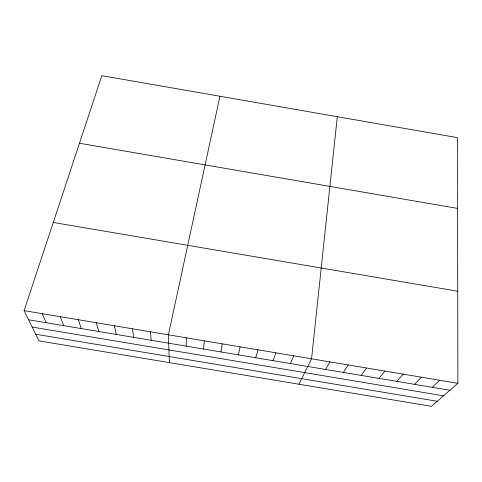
<?xml version="1.0" encoding="UTF-8"?>
<svg xmlns="http://www.w3.org/2000/svg" width="482" height="482" viewBox="0 0 482 482"><rect width="100%" height="100%" fill="white"/><g stroke="black" fill="none" stroke-linecap="round" stroke-linejoin="round"><path stroke-width="0.72" d="M186.136 346.124L186.347 337.822M203.555 349.04L204.29 340.828M337.298 116.704L311.559 358.801L298.936 384.232M220.961 351.95L222.208 343.829M219.937 96.249L168.393 334.815L169.393 362.633M238.355 354.86L240.114 346.829M255.725 357.771L258.003 349.824M24.1 310.643L101.816 75.668L457.436 137.635L457.9 383.317L431.45 406.332L38.934 340.87L24.1 310.643L457.9 383.317M273.083 360.675L275.873 352.818M290.423 363.573L293.725 355.812M325.585 369.453L329.917 361.874M343.395 372.435L348.251 364.946M361.193 375.412L366.573 368.013M378.973 378.388L384.877 371.08M396.74 381.358L403.157 374.146M414.484 384.329L421.425 377.201M432.209 387.293L439.668 380.262M32.161 327.067L443.536 395.818M35.674 334.237L437.264 401.277M28.577 319.765L449.923 390.257M53.267 222.449L457.725 291.23M79.464 143.25L457.569 208.411M42.199 313.674L46.151 322.705M60.28 316.704L63.708 325.645M78.343 319.729L81.247 328.579M96.388 322.753L98.768 331.508M114.415 325.772L116.276 334.442M132.423 328.79L133.767 337.364M150.414 331.803L151.24 340.286"/></g></svg>
